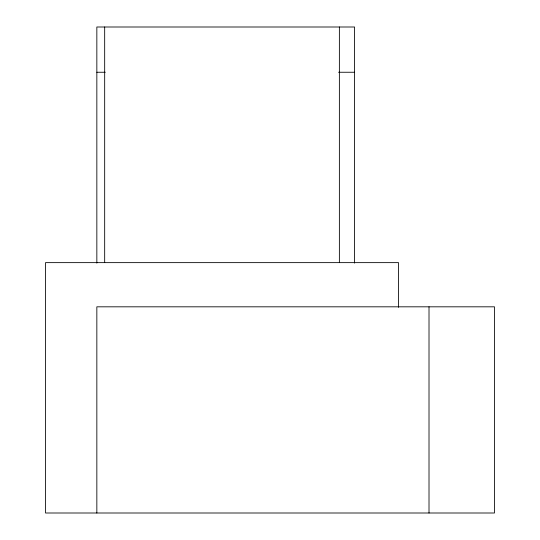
<?xml version="1.0" encoding="UTF-8"?>
<svg xmlns="http://www.w3.org/2000/svg" width="540" height="540" viewBox="0 0 540 540"><rect width="100%" height="100%" fill="white"/><g stroke="black" fill="none" stroke-linecap="round" stroke-linejoin="round"><path stroke-width="0.81" d="M96.842 72.252L105.266 72.252M338.567 72.252L354.571 72.252M429.01 306.821L429.01 513M398.534 307.314L398.534 262.636L45.522 262.636L45.522 513L494.478 513L494.478 306.821L96.842 306.821L96.842 513M354.571 263.101L354.571 27L96.842 27L96.842 263.101M339.377 27L339.377 262.636M104.672 27L104.672 262.636"/></g></svg>
